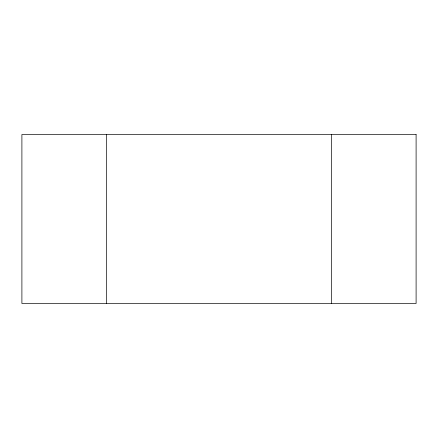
<?xml version="1.0" encoding="UTF-8"?>
<svg xmlns="http://www.w3.org/2000/svg" width="438" height="438" viewBox="0 0 438 438"><rect width="100%" height="100%" fill="white"/><g stroke="black" fill="none" stroke-linecap="round" stroke-linejoin="round"><path stroke-width="0.66" d="M331.626 134.526L331.626 303.474M106.374 134.526L106.374 303.474M416.1 134.526L21.9 134.526L21.9 303.474L416.1 303.474L416.1 134.526"/></g></svg>
